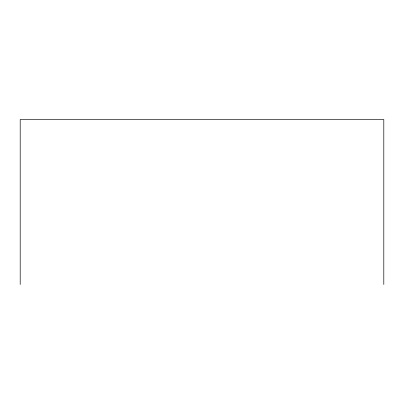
<?xml version="1.0" encoding="UTF-8"?>
<svg xmlns="http://www.w3.org/2000/svg" width="404" height="404" viewBox="0 0 404 404"><rect width="100%" height="100%" fill="white"/><g stroke="black" fill="none" stroke-linecap="round" stroke-linejoin="round"><path stroke-width="0.61" d="M383.8 284.466L383.8 119.533L20.2 119.533L20.2 284.466"/></g></svg>
